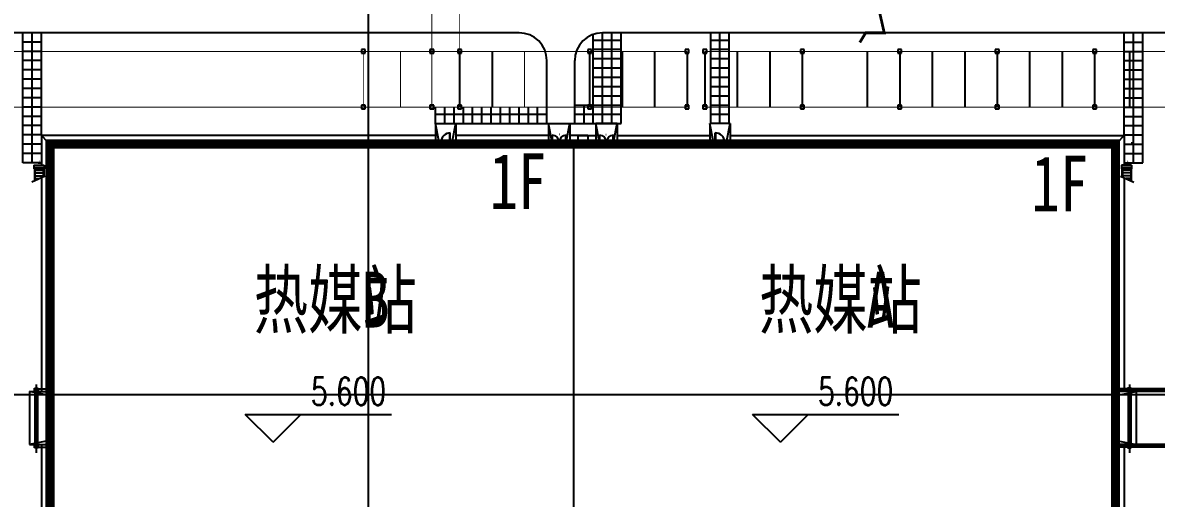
# Model space of a CAD drawing. Header units: metres. Extents: x -170 to 1091, y -90 to 504.
# Drawn here: x 162.7 to 284.9, y 88.8 to 140.1 of the extents above; entities that cross this region are included whole.
import ezdxf

# ---------------------------------------------------------------- set-up
doc = ezdxf.new("R2010")
doc.units = ezdxf.units.M
doc.linetypes.add('CENTER2', pattern=[28.575, 19.05, -3.175, 3.175, -3.175])
doc.linetypes.add('PF_CENTER', pattern=[400, 250, -50, 50, -50])
for name, color, linetype in [('05', 4, 'PF_CENTER'), ('AXIS', 3, 'CONTINUOUS'), ('DIM_ELEV', 3, 'CONTINUOUS'), ('DIM_SYMB', 3, 'CONTINUOUS'), ('LATRINE', 225, 'CONTINUOUS'), ('PUB_TEXT', 7, 'CONTINUOUS'), ('road', 2, 'CONTINUOUS'), ('TKX', 3, 'CONTINUOUS'), ('WALL', 141, 'CONTINUOUS'), ('定位中心线', 3, 'CENTER2'), ('方格网', 6, 'CONTINUOUS'), ('管架', 30, 'CONTINUOUS')]:
    doc.layers.add(name, color=color, linetype=linetype)
doc.styles.add('_TCH_DIM', font='SIMPLEX', dxfattribs={"bigfont": 'GBCBIG'})

msp = doc.modelspace()

# ---------------------------------------------------------------- linework, layer by layer
at = {"linetype": 'Continuous'}
for p, q in [((224.23, 129.22), (224.23, 138.83)), ((224.23, 138.22), (227.23, 138.22)), ((225.23, 129.22), (225.23, 139)), ((226.23, 129.22), (226.23, 139)), ((227.23, 129.22), (227.23, 139)), ((236.88, 129.22), (236.88, 139)), ((236.88, 138.22), (238.88, 138.22)), ((237.88, 129.22), (237.88, 139)), ((238.88, 129.22), (238.88, 139)), ((224.23, 137.22), (227.23, 137.22)), ((236.88, 137.22), (238.88, 137.22)), ((224.23, 136.22), (227.23, 136.22)), ((236.88, 136.22), (238.88, 136.22)), ((224.23, 135.22), (227.23, 135.22)), ((236.88, 135.22), (238.88, 135.22)), ((224.23, 134.22), (227.23, 134.22)), ((224.23, 133.22), (227.23, 133.22)), ((236.88, 134.22), (238.88, 134.22)), ((236.88, 133.22), (238.88, 133.22)), ((224.23, 132.22), (227.23, 132.22)), ((236.88, 132.22), (238.88, 132.22)), ((207.23, 129.22), (207.23, 131)), ((208.23, 129.22), (208.23, 131)), ((209.23, 129.22), (209.23, 131)), ((210.23, 129.22), (210.23, 131)), ((211.23, 129.22), (211.23, 131)), ((212.23, 129.22), (212.23, 131)), ((213.23, 129.22), (213.23, 131)), ((214.23, 129.22), (214.23, 131)), ((215.23, 129.22), (215.23, 131)), ((216.23, 129.22), (216.23, 131)), ((217.23, 129.22), (217.23, 131)), ((218.23, 129.22), (218.23, 131)), ((222.23, 131.22), (227.23, 131.22)), ((223.23, 129.22), (223.23, 131.22)), ((236.88, 131.22), (238.88, 131.22)), ((207.23, 130.22), (219.23, 130.22)), ((222.23, 130.22), (227.23, 130.22)), ((236.88, 130.22), (238.88, 130.22)), ((209.43, 129.22), (227.23, 129.22)), ((222.1, 126.77), (222.1, 82.7))]:
    msp.add_line(p, q, dxfattribs=at)
at = {"ltscale": 50, "const_width": 0.1, "elevation": 0}
for points in [[(206.83, 131), (206.83, 171.5), (209.83, 171.5), (209.83, 131)], [(203.45, 137), (203.45, 131)], [(213.33, 137), (213.33, 131)], [(216.83, 137), (216.83, 131)], [(223.83, 131), (223.83, 137)], [(227.33, 131), (227.33, 137)], [(230.83, 131), (230.83, 137)], [(234.33, 131), (234.33, 137)], [(236.25, 131), (236.25, 137)], [(239.75, 131), (239.75, 137)], [(243.25, 131), (243.25, 137)], [(246.75, 131), (246.75, 137)], [(253.75, 131), (253.75, 137)], [(257.25, 131), (257.25, 137)], [(260.75, 131), (260.75, 137)], [(264.25, 131), (264.25, 137)], [(267.75, 131), (267.75, 137)], [(271.25, 131), (271.25, 137)], [(274.75, 131), (274.75, 137)], [(278.25, 131), (278.25, 137)], [(282, 131), (282, 137)]]:
    msp.add_lwpolyline(points, dxfattribs=at)
at = {"linetype": 'Continuous', "const_width": 0.3, "flags": 128}
msp.add_lwpolyline([(252.9, 148.94), (253.49, 148), (255.63, 148), (254.56, 143.5), (255.58, 139), (253.58, 139), (252.95, 137.96)], dxfattribs=at)
at = {"ltscale": 50, "const_width": 0.1}
for points in [[(234.33, 137), (125.08, 137)], [(199.45, 131), (199.45, 137)], [(348.5, 137), (236.25, 137)], [(119.05, 131), (234.33, 131)], [(236.25, 131), (348.5, 131)]]:
    msp.add_lwpolyline(points, dxfattribs=at)
at = {"linetype": 'Continuous', "const_width": 1, "elevation": 0}
msp.add_lwpolyline([(165.7, 127.02), (280.5, 127.02), (280.5, 82.7), (165.7, 82.7)], close=True, dxfattribs=at)
at = {"layer": '05', "ltscale": 8}
for p, q in [((164.2, 101.11), (164.2, 93.74)), ((287.8, 100.5, 0), (280.5, 100.5, 0)), ((282, 101.11), (282, 93.74)), ((287.8, 94.5, 0), (280.5, 94.5, 0))]:
    msp.add_line(p, q, dxfattribs=at)
at = {"layer": 'AXIS'}
for p, q in [((215.2, 127.02), (215.2, 127.47)), ((217, 127.02), (217, 127.47)), ((218.8, 127.02), (218.8, 127.47)), ((227.4, 127.02), (227.4, 127.47)), ((229.2, 127.02), (229.2, 127.47)), ((231, 127.02), (231, 127.47))]:
    msp.add_line(p, q, dxfattribs=at)
at = {"layer": 'DIM_ELEV', "linetype": 'Continuous'}
for p, q in [((189.73, 94.89), (186.73, 97.89)), ((186.73, 97.89), (202.5, 97.89)), ((189.73, 94.89), (192.73, 97.89)), ((244.39, 94.89), (241.39, 97.89)), ((241.39, 97.89), (257.15, 97.89)), ((244.39, 94.89), (247.39, 97.89))]:
    msp.add_line(p, q, dxfattribs=at)
at = {"layer": 'DIM_SYMB', "linetype": 'Continuous'}
for points in [[(195.89, 133.74, 0, 0, 0), (193.08, 136.62, 0.4, 0, 0), (192.03, 137.7, 0, 0, 0)], [(269.58, 133.74, 0, 0, 0), (272.39, 136.62, 0.4, 0, 0), (273.44, 137.7, 0, 0, 0)]]:
    msp.add_lwpolyline(points, format="xyseb", dxfattribs=at)
at = {"layer": 'DIM_SYMB', "elevation": 0}
for points in [[(164.51, 124.75, 0, 0, 0), (164.51, 123.7, 0.08, 0, 0), (164.51, 123.4, 0, 0, 0)], [(281.69, 124.75, 0, 0, 0), (281.69, 123.7, 0.08, 0, 0), (281.69, 123.4, 0, 0, 0)]]:
    msp.add_lwpolyline(points, format="xyseb", dxfattribs=at)
at = {"layer": 'LATRINE'}
for p, q in [((220.61, 128.04), (220.59, 128.04)), ((221.31, 128.04), (221.29, 128.04)), ((224.89, 128.04), (224.91, 128.04)), ((225.59, 128.04), (225.61, 128.04))]:
    msp.add_line(p, q, dxfattribs=at)
at = {"layer": 'road', "linetype": 'Continuous'}
for p, q in [((216.23, 139), (114.5, 139)), ((162.76, 125), (162.76, 139)), ((163.76, 125), (163.76, 139)), ((164.76, 127.92), (164.76, 139)), ((348.5, 139), (225.23, 139)), ((281.44, 127.92), (281.44, 139)), ((282.44, 125), (282.44, 139)), ((283.44, 125), (283.44, 139)), ((164.76, 138), (162.76, 138)), ((164.76, 137), (162.76, 137)), ((281.44, 138), (283.44, 138)), ((281.44, 137), (283.44, 137)), ((164.76, 136), (162.76, 136)), ((219.23, 129.22), (219.23, 136)), ((222.23, 129.22), (222.23, 136)), ((281.44, 136), (283.44, 136)), ((164.76, 135), (162.76, 135)), ((281.44, 135), (283.44, 135)), ((164.76, 134), (162.76, 134)), ((281.44, 134), (283.44, 134)), ((164.76, 133), (162.76, 133)), ((164.76, 132), (162.76, 132)), ((281.44, 133), (283.44, 133)), ((281.44, 132), (283.44, 132)), ((164.76, 131), (162.76, 131)), ((281.44, 131), (283.44, 131)), ((164.76, 130), (162.76, 130)), ((281.44, 130), (283.44, 130)), ((164.76, 129), (162.76, 129)), ((281.44, 129), (283.44, 129)), ((164.76, 128), (162.76, 128)), ((281.44, 128), (283.44, 128)), ((164.76, 127), (162.76, 127)), ((164.76, 126), (162.76, 126)), ((281.44, 127), (283.44, 127)), ((281.44, 126), (283.44, 126)), ((164.76, 125), (162.76, 125)), ((281.44, 125), (283.44, 125))]:
    msp.add_line(p, q, dxfattribs=at)
for centre, start, end in [((216.23, 136, 0), 0, 90), ((225.23, 136, 0), 90, 180)]:
    msp.add_arc(centre, 3, start, end, dxfattribs=at)
at = {"layer": 'TKX', "color": 3}
for p, q in [((207.23, 129.22), (209.43, 129.22)), ((207.23, 129.22), (207.23, 127.22)), ((207.63, 127.22), (207.23, 129.22)), ((209.02, 127.22), (209.43, 129.22)), ((209.43, 129.22), (209.43, 127.22)), ((219.4, 129.22), (221.7, 129.22)), ((219.4, 129.22), (219.4, 127.22)), ((219.8, 127.22), (219.4, 129.22)), ((221.3, 127.22), (221.7, 129.22)), ((221.7, 129.22), (221.7, 127.22)), ((226.8, 129.22), (224.5, 129.22)), ((224.5, 129.22), (224.5, 127.22)), ((224.9, 127.22), (224.5, 129.22)), ((226.4, 127.22), (226.8, 129.22)), ((226.8, 129.22), (226.8, 127.22)), ((238.98, 129.22), (236.77, 129.22)), ((236.77, 129.22), (236.77, 127.22)), ((237.18, 127.22), (236.77, 129.22)), ((238.57, 127.22), (238.98, 129.22)), ((238.98, 129.22), (238.98, 127.22)), ((207.23, 127.92), (164.76, 127.92)), ((164.76, 127.92), (164.76, 124.75)), ((165.46, 127.22), (164.76, 127.92)), ((169.07, 127.22), (172.07, 127.22)), ((169.07, 127.15), (172.07, 127.15)), ((169.07, 127.09), (172.07, 127.09)), ((177.32, 127.22), (174.32, 127.22)), ((177.32, 127.15), (174.32, 127.15)), ((177.32, 127.09), (174.32, 127.09)), ((182.57, 127.22), (179.57, 127.22)), ((182.57, 127.15), (179.57, 127.15)), ((182.57, 127.09), (179.57, 127.09)), ((187.82, 127.22), (184.82, 127.22)), ((187.82, 127.15), (184.82, 127.15)), ((187.82, 127.09), (184.82, 127.09)), ((190.07, 127.22), (193.07, 127.22)), ((190.07, 127.15), (193.07, 127.15)), ((190.07, 127.09), (193.07, 127.09)), ((198.32, 127.22), (195.32, 127.22)), ((198.32, 127.15), (195.32, 127.15)), ((198.32, 127.09), (195.32, 127.09)), ((200.57, 127.22), (203.57, 127.22)), ((200.57, 127.15), (203.57, 127.15)), ((200.57, 127.09), (203.57, 127.09)), ((208.82, 127.22), (205.82, 127.22)), ((207.82, 127.15), (205.82, 127.15)), ((207.82, 127.09), (205.82, 127.09)), ((207.82, 127.22), (207.82, 127.02)), ((208.78, 127.22), (208.78, 128.22)), ((208.82, 127.22), (208.82, 128.22)), ((219.4, 127.92), (209.43, 127.92)), ((211.07, 127.22), (214.07, 127.22)), ((211.07, 127.15), (214.07, 127.15)), ((211.07, 127.09), (214.07, 127.09)), ((216.7, 127.22), (215.5, 127.22)), ((216.7, 127.15), (215.5, 127.15)), ((216.7, 127.09), (215.5, 127.09)), ((218.5, 127.22), (217.3, 127.22)), ((218.5, 127.15), (217.3, 127.15)), ((218.5, 127.09), (217.3, 127.09)), ((219.8, 127.22), (219.8, 127.97)), ((221.3, 127.22), (219.8, 127.22)), ((219.8, 127.22), (219.84, 127.22)), ((219.84, 127.22), (219.84, 127.97)), ((221.26, 127.22), (221.26, 127.97)), ((221.3, 127.22), (221.26, 127.22)), ((221.3, 127.22), (221.3, 127.97)), ((223.64, 127.92), (221.7, 127.92)), ((222.56, 127.92), (224.5, 127.92)), ((222.56, 127.92), (222.56, 127.02)), ((223.64, 127.92), (223.64, 127.02)), ((224.9, 127.22), (224.9, 127.97)), ((224.9, 127.22), (226.4, 127.22)), ((224.9, 127.22), (224.94, 127.22)), ((224.94, 127.22), (224.94, 127.97)), ((226.36, 127.22), (226.36, 127.97)), ((226.4, 127.22), (226.36, 127.22)), ((226.4, 127.22), (226.4, 127.97)), ((226.8, 127.92), (236.77, 127.92)), ((227.7, 127.22), (228.9, 127.22)), ((227.7, 127.15), (228.9, 127.15)), ((227.7, 127.09), (228.9, 127.09)), ((229.5, 127.22), (230.7, 127.22)), ((229.5, 127.15), (230.7, 127.15)), ((229.5, 127.09), (230.7, 127.09)), ((235.13, 127.22), (232.13, 127.22)), ((235.13, 127.15), (232.13, 127.15)), ((235.13, 127.09), (232.13, 127.09)), ((237.38, 127.22), (237.38, 128.22)), ((237.38, 127.22), (240.38, 127.22)), ((237.42, 127.22), (237.42, 128.22)), ((238.38, 127.22), (238.38, 127.02)), ((238.38, 127.15), (240.38, 127.15)), ((238.38, 127.09), (240.38, 127.09)), ((238.98, 127.92), (281.44, 127.92)), ((245.63, 127.22), (242.63, 127.22)), ((245.63, 127.15), (242.63, 127.15)), ((245.63, 127.09), (242.63, 127.09)), ((247.88, 127.22), (250.88, 127.22)), ((247.88, 127.15), (250.88, 127.15)), ((247.88, 127.09), (250.88, 127.09)), ((256.13, 127.22), (253.13, 127.22)), ((256.13, 127.15), (253.13, 127.15)), ((256.13, 127.09), (253.13, 127.09)), ((258.38, 127.22), (261.38, 127.22)), ((258.38, 127.15), (261.38, 127.15)), ((258.38, 127.09), (261.38, 127.09)), ((263.63, 127.22), (266.63, 127.22)), ((263.63, 127.15), (266.63, 127.15)), ((263.63, 127.09), (266.63, 127.09)), ((268.88, 127.22), (271.88, 127.22)), ((268.88, 127.15), (271.88, 127.15)), ((268.88, 127.09), (271.88, 127.09)), ((277.13, 127.22), (274.13, 127.22)), ((277.13, 127.15), (274.13, 127.15)), ((277.13, 127.09), (274.13, 127.09)), ((280.74, 127.22), (281.44, 127.92)), ((281.44, 127.92), (281.44, 124.75)), ((169.07, 127.02), (172.07, 127.02)), ((177.32, 127.02), (174.32, 127.02)), ((182.57, 127.02), (179.57, 127.02)), ((187.82, 127.02), (184.82, 127.02)), ((190.07, 127.02), (193.07, 127.02)), ((198.32, 127.02), (195.32, 127.02)), ((200.57, 127.02), (203.57, 127.02)), ((207.82, 127.02), (205.82, 127.02)), ((211.07, 127.02), (214.07, 127.02)), ((216.7, 127.02), (215.5, 127.02)), ((218.5, 127.02), (217.3, 127.02)), ((227.7, 127.02), (228.9, 127.02)), ((229.5, 127.02), (230.7, 127.02)), ((235.13, 127.02), (232.13, 127.02)), ((238.38, 127.02), (240.38, 127.02)), ((245.63, 127.02), (242.63, 127.02)), ((247.88, 127.02), (250.88, 127.02)), ((256.13, 127.02), (253.13, 127.02)), ((258.38, 127.02), (261.38, 127.02)), ((263.63, 127.02), (266.63, 127.02)), ((268.88, 127.02), (271.88, 127.02)), ((277.13, 127.02), (274.13, 127.02)), ((163.96, 124.75), (163.96, 124.35)), ((163.96, 124.75), (165.06, 124.75)), ((165.06, 124.75), (165.06, 124.35)), ((281.14, 124.75), (281.14, 124.35)), ((282.24, 124.75), (281.14, 124.75)), ((282.24, 124.75), (282.24, 124.35)), ((165.16, 123.56), (163.74, 122.92)), ((163.96, 124.35), (165.06, 124.35)), ((164.01, 124.5), (164.01, 123.04)), ((164.06, 124.5), (164.06, 123.07)), ((164.06, 124.5), (164.96, 124.5)), ((164.06, 124.2), (164.96, 124.2)), ((164.06, 123.9), (164.96, 123.9)), ((164.06, 123.6), (164.96, 123.6)), ((164.76, 123.38), (164.76, 100.35)), ((164.96, 124.5), (164.96, 123.47)), ((165.01, 124.5), (165.01, 123.5)), ((281.04, 123.56), (282.46, 122.92)), ((282.24, 124.35), (281.14, 124.35)), ((281.19, 124.5), (281.19, 123.5)), ((281.24, 124.5), (281.24, 123.47)), ((282.14, 124.5), (281.24, 124.5)), ((282.14, 124.2), (281.24, 124.2)), ((282.14, 123.9), (281.24, 123.9)), ((282.14, 123.6), (281.24, 123.6)), ((281.44, 123.38), (281.44, 100.35)), ((282.14, 124.5), (282.14, 123.07)), ((282.19, 124.5), (282.19, 123.04)), ((164.06, 123.3), (164.57, 123.3)), ((282.14, 123.3), (281.63, 123.3)), ((165.46, 82.46), (165.46, 107.8)), ((165.7, 107.8), (165.7, 99.75)), ((280.5, 107.8), (280.5, 99.75)), ((280.74, 82.46), (280.74, 107.8)), ((163.46, 100.35, 0), (163.46, 94.65, 0)), ((163.46, 100.35, 0), (165.46, 100.35, 0)), ((165.46, 99.95, 0), (163.46, 100.35, 0)), ((282.74, 100.35, 0), (280.74, 100.35, 0)), ((280.74, 99.95, 0), (282.74, 100.35, 0)), ((282.74, 100.35, 0), (282.74, 94.65, 0)), ((165.46, 99.75, 0), (165.46, 95.25, 0)), ((165.7, 99.75, 0), (165.46, 99.75, 0)), ((280.5, 99.75, 0), (280.74, 99.75, 0)), ((280.74, 99.75, 0), (280.74, 95.25, 0)), ((165.46, 95.05, 0), (163.46, 94.65, 0)), ((163.46, 94.65, 0), (165.46, 94.65, 0)), ((164.76, 94.65), (164.76, 81.76)), ((165.7, 95.25, 0), (165.46, 95.25, 0)), ((165.7, 95.25), (165.7, 82.7)), ((280.5, 95.25), (280.5, 82.7)), ((280.5, 95.25, 0), (280.74, 95.25, 0)), ((280.74, 95.05, 0), (282.74, 94.65, 0)), ((282.74, 94.65, 0), (280.74, 94.65, 0)), ((281.44, 94.65), (281.44, 81.76))]:
    msp.add_line(p, q, dxfattribs=at)
for centre, radius, start, end in [((208.82, 127.22), 1, 90, 180), ((219.8, 127.22), 0.75, 0, 90), ((221.3, 127.22), 0.75, 90, 180), ((224.9, 127.22), 0.75, 0, 90), ((226.4, 127.22), 0.75, 90, 180), ((237.38, 127.22), 1, 0, 90)]:
    msp.add_arc(centre, radius, start, end, dxfattribs=at)
at = {"layer": 'WALL'}
for p, q in [((165.46, 107.8), (165.46, 127.22)), ((169.07, 127.22), (165.46, 127.22)), ((169.07, 127.22), (169.07, 127.02)), ((174.32, 127.22), (172.07, 127.22)), ((172.07, 127.22), (172.07, 127.02)), ((174.32, 127.22), (174.32, 127.02)), ((179.57, 127.22), (177.32, 127.22)), ((177.32, 127.22), (177.32, 127.02)), ((179.57, 127.22), (179.57, 127.02)), ((184.82, 127.22), (182.57, 127.22)), ((182.57, 127.22), (182.57, 127.02)), ((184.82, 127.22), (184.82, 127.02)), ((187.82, 127.22), (187.82, 127.02)), ((190.07, 127.22), (187.82, 127.22)), ((190.07, 127.22), (190.07, 127.02)), ((195.32, 127.22), (193.07, 127.22)), ((193.07, 127.22), (193.07, 127.02)), ((195.32, 127.22), (195.32, 127.02)), ((200.57, 127.22), (198.32, 127.22)), ((198.32, 127.22), (198.32, 127.02)), ((200.57, 127.22), (200.57, 127.02)), ((205.82, 127.22), (203.57, 127.22)), ((203.57, 127.22), (203.57, 127.02)), ((205.82, 127.22), (205.82, 127.02)), ((211.07, 127.22), (208.82, 127.22)), ((208.82, 127.22), (208.82, 127.02)), ((211.07, 127.22), (211.07, 127.02)), ((215.5, 127.22), (214.07, 127.22)), ((214.07, 127.22), (214.07, 127.02)), ((215.5, 127.22), (215.5, 127.02)), ((217.3, 127.22), (216.7, 127.22)), ((216.7, 127.22), (216.7, 127.02)), ((217.3, 127.22), (217.3, 127.02)), ((219.8, 127.22), (218.5, 127.22)), ((218.5, 127.22), (218.5, 127.02)), ((219.8, 127.02), (219.8, 127.22)), ((222.94, 127.22), (221.3, 127.22)), ((221.3, 127.02), (221.3, 127.22)), ((221.3, 127.02), (221.3, 127.18)), ((222.94, 127.22), (222.94, 127.02)), ((223.26, 127.22), (224.9, 127.22)), ((223.26, 127.22), (223.26, 127.02)), ((224.9, 127.02), (224.9, 127.22)), ((224.9, 127.02), (224.9, 127.18)), ((226.4, 127.22), (227.7, 127.22)), ((226.4, 127.02), (226.4, 127.22)), ((227.7, 127.22), (227.7, 127.02)), ((228.9, 127.22), (229.5, 127.22)), ((228.9, 127.22), (228.9, 127.02)), ((229.5, 127.22), (229.5, 127.02)), ((230.7, 127.22), (232.13, 127.22)), ((230.7, 127.22), (230.7, 127.02)), ((232.13, 127.22), (232.13, 127.02)), ((235.13, 127.22), (237.38, 127.22)), ((235.13, 127.22), (235.13, 127.02)), ((237.38, 127.22), (237.38, 127.02)), ((240.38, 127.22), (242.63, 127.22)), ((240.38, 127.22), (240.38, 127.02)), ((242.63, 127.22), (242.63, 127.02)), ((245.63, 127.22), (247.88, 127.22)), ((245.63, 127.22), (245.63, 127.02)), ((247.88, 127.22), (247.88, 127.02)), ((250.88, 127.22), (253.13, 127.22)), ((250.88, 127.22), (250.88, 127.02)), ((253.13, 127.22), (253.13, 127.02)), ((256.13, 127.22), (256.13, 127.02)), ((256.13, 127.22), (258.38, 127.22)), ((258.38, 127.22), (258.38, 127.02)), ((261.38, 127.22), (263.63, 127.22)), ((261.38, 127.22), (261.38, 127.02)), ((263.63, 127.22), (263.63, 127.02)), ((266.63, 127.22), (268.88, 127.22)), ((266.63, 127.22), (266.63, 127.02)), ((268.88, 127.22), (268.88, 127.02)), ((271.88, 127.22), (274.13, 127.22)), ((274.13, 127.22), (274.13, 127.02)), ((277.13, 127.22), (277.13, 127.02)), ((277.13, 127.22), (280.74, 127.22)), ((280.74, 107.8), (280.74, 127.22)), ((282.27, 127.22), (282.27, 127.02)), ((165.7, 127.02), (165.7, 107.8)), ((169.07, 127.02), (165.7, 127.02)), ((174.32, 127.02), (172.07, 127.02)), ((179.57, 127.02), (177.32, 127.02)), ((184.82, 127.02), (182.57, 127.02)), ((190.07, 127.02), (187.82, 127.02)), ((195.32, 127.02), (193.07, 127.02)), ((200.57, 127.02), (198.32, 127.02)), ((205.82, 127.02), (203.57, 127.02)), ((211.07, 127.02), (208.82, 127.02)), ((215.08, 127.02), (214.07, 127.02)), ((215.5, 127.02), (215.32, 127.02)), ((216.88, 127.02), (216.7, 127.02)), ((217.3, 127.02), (217.12, 127.02)), ((218.68, 127.02), (218.5, 127.02)), ((219.8, 127.02), (218.92, 127.02)), ((222.7, 127.02), (221.3, 127.02)), ((223.5, 127.02), (224.9, 127.02)), ((226.4, 127.02), (227.28, 127.02)), ((227.52, 127.02), (227.7, 127.02)), ((228.9, 127.02), (229.08, 127.02)), ((229.32, 127.02), (229.5, 127.02)), ((230.7, 127.02), (230.88, 127.02)), ((231.12, 127.02), (232.13, 127.02)), ((235.13, 127.02), (237.38, 127.02)), ((240.38, 127.02), (242.63, 127.02)), ((245.63, 127.02), (247.88, 127.02)), ((250.88, 127.02), (253.13, 127.02)), ((256.13, 127.02), (258.38, 127.02)), ((261.38, 127.02), (263.63, 127.02)), ((266.63, 127.02), (268.88, 127.02)), ((271.88, 127.02), (274.13, 127.02)), ((277.13, 127.02), (280.5, 127.02)), ((280.5, 127.02), (280.5, 107.8))]:
    msp.add_line(p, q, dxfattribs=at)
at = {"layer": 'WALL', "elevation": 0}
for points in [[(166.07, 127.22), (166.52, 127.22), (166.52, 126.77), (166.07, 126.77)], [(178.23, 127.22), (178.68, 127.22), (178.68, 126.77), (178.23, 126.77)], [(188.73, 127.22), (189.18, 127.22), (189.18, 126.77), (188.73, 126.77)], [(199.23, 127.22), (199.68, 127.22), (199.68, 126.77), (199.23, 126.77)], [(209.73, 127.22), (210.18, 127.22), (210.18, 126.77), (209.73, 126.77)], [(221.88, 127.22), (222.32, 127.22), (222.32, 126.77), (221.88, 126.77)], [(224.32, 127.22), (223.88, 127.22), (223.88, 126.77), (224.32, 126.77)], [(236.48, 127.22), (236.02, 127.22), (236.02, 126.77), (236.48, 126.77)], [(246.98, 127.22), (246.52, 127.22), (246.52, 126.77), (246.98, 126.77)], [(257.48, 127.22), (257.02, 127.22), (257.02, 126.77), (257.48, 126.77)], [(267.98, 127.22), (267.52, 127.22), (267.52, 126.77), (267.98, 126.77)], [(280.13, 127.22), (279.68, 127.22), (279.68, 126.77), (280.13, 126.77)]]:
    msp.add_lwpolyline(points, close=True, dxfattribs=at)
for points in [[(219.8, 127.22), (219.8, 127.02)], [(221.3, 127.22), (221.3, 127.02)], [(224.9, 127.22), (224.9, 127.02)], [(226.4, 127.22), (226.4, 127.02)]]:
    msp.add_lwpolyline(points, dxfattribs=at)
at = {"layer": '定位中心线'}
for points in [[(199.25, 137.2), (199.25, 136.8), (199.65, 136.8), (199.65, 137.2)], [(199.25, 131.2), (199.25, 130.8), (199.65, 130.8), (199.65, 131.2)]]:
    msp.add_lwpolyline(points, close=True, dxfattribs=at)
at = {"layer": '定位中心线', "elevation": 0}
for points in [[(206.63, 137.2), (206.63, 136.8), (207.03, 136.8), (207.03, 137.2)], [(209.63, 137.2), (209.63, 136.8), (210.03, 136.8), (210.03, 137.2)], [(223.63, 137.2), (223.63, 136.8), (224.03, 136.8), (224.03, 137.2)], [(234.13, 137.2), (234.13, 136.8), (234.53, 136.8), (234.53, 137.2)], [(236.05, 137.2), (236.05, 136.8), (236.45, 136.8), (236.45, 137.2)], [(246.55, 137.2), (246.55, 136.8), (246.95, 136.8), (246.95, 137.2)], [(257.05, 137.2), (257.05, 136.8), (257.45, 136.8), (257.45, 137.2)], [(267.55, 137.2), (267.55, 136.8), (267.95, 136.8), (267.95, 137.2)], [(278.05, 137.2), (278.05, 136.8), (278.45, 136.8), (278.45, 137.2)], [(206.63, 131.2), (206.63, 130.8), (207.03, 130.8), (207.03, 131.2)], [(209.63, 131.2), (209.63, 130.8), (210.03, 130.8), (210.03, 131.2)], [(223.63, 131.2), (223.63, 130.8), (224.03, 130.8), (224.03, 131.2)], [(234.13, 131.2), (234.13, 130.8), (234.53, 130.8), (234.53, 131.2)], [(236.05, 131.2), (236.05, 130.8), (236.45, 130.8), (236.45, 131.2)], [(246.55, 131.2), (246.55, 130.8), (246.95, 130.8), (246.95, 131.2)], [(257.05, 131.2), (257.05, 130.8), (257.45, 130.8), (257.45, 131.2)], [(267.55, 131.2), (267.55, 130.8), (267.95, 130.8), (267.95, 131.2)], [(278.05, 131.2), (278.05, 130.8), (278.45, 130.8), (278.45, 131.2)], [(164.4, 100.7), (164.4, 100.3), (164, 100.3), (164, 100.7)], [(281.8, 100.7), (281.8, 100.3), (282.2, 100.3), (282.2, 100.7)], [(164.4, 94.7), (164.4, 94.3), (164, 94.3), (164, 94.7)], [(281.8, 94.7), (281.8, 94.3), (282.2, 94.3), (282.2, 94.7)]]:
    msp.add_lwpolyline(points, close=True, dxfattribs=at)
at = {"layer": '方格网', "color": 6, "linetype": 'Continuous'}
for p, q in [((200, -54.65), (200, 494.06)), ((850.55, 100), (-76.88, 100))]:
    msp.add_line(p, q, dxfattribs=at)
at = {"layer": '管架', "ltscale": 1000}
for p, q in [((209.83, 137), (209.83, 131)), ((213.33, 137), (213.33, 131)), ((223.83, 137), (223.83, 131)), ((227.33, 137), (227.33, 131)), ((230.83, 137), (230.83, 131)), ((234.33, 137), (234.33, 131)), ((236.25, 137), (236.25, 131)), ((239.75, 137), (239.75, 131)), ((243.25, 137), (243.25, 131)), ((246.75, 137), (246.75, 131)), ((253.75, 137), (253.75, 131)), ((257.25, 137), (257.25, 131)), ((260.75, 137), (260.75, 131)), ((264.25, 137), (264.25, 131)), ((267.75, 137), (267.75, 131)), ((271.25, 137), (271.25, 131)), ((274.75, 137), (274.75, 131)), ((278.25, 137), (278.25, 131)), ((282, 137), (282, 131)), ((164.05, 100.3, 0), (164.05, 94.7, 0)), ((164.35, 100.3, 0), (164.35, 94.7, 0)), ((164.4, 100.65, 0), (165.7, 100.65, 0)), ((164.4, 100.35, 0), (165.7, 100.35, 0)), ((281.8, 100.65, 0), (280.5, 100.65, 0)), ((281.8, 100.35, 0), (280.5, 100.35, 0)), ((281.85, 100.3, 0), (281.85, 94.7, 0)), ((282.15, 100.3, 0), (282.15, 94.7, 0)), ((287.8, 100.65, 0), (282.2, 100.65, 0)), ((287.8, 100.35, 0), (282.2, 100.35, 0)), ((164.4, 94.65, 0), (165.7, 94.65, 0)), ((164.4, 94.35, 0), (165.7, 94.35, 0)), ((281.8, 94.65, 0), (280.5, 94.65, 0)), ((281.8, 94.35, 0), (280.5, 94.35, 0)), ((287.8, 94.65, 0), (282.2, 94.65, 0)), ((287.8, 94.35, 0), (282.2, 94.35, 0))]:
    msp.add_line(p, q, dxfattribs=at)

# ---------------------------------------------------------------- texts
at = {"layer": 'PUB_TEXT', "linetype": 'Continuous', "width": 0.75}
for s, p in [('1F', (213.06, 120.02)), ('1F', (271.44, 119.77)), ('热媒站', (187.65, 107.25)), ('热媒站', (242.09, 107.25)), ('B', (199.22, 107.25)), ('A', (253.66, 107.25))]:
    msp.add_text(s, height=6, dxfattribs=at).set_placement(p)
at = {"layer": 'PUB_TEXT', "style": '_TCH_DIM'}
for p in [(164.37, 124.85), (281.59, 124.85)]:
    msp.add_text('上', height=0.338, dxfattribs=at).set_placement(p)
at = {"layer": 'PUB_TEXT', "linetype": 'Continuous', "style": '_TCH_DIM', "width": 0.705882}
for p in [(193.8, 98.89), (248.45, 98.89)]:
    msp.add_text('5.600', height=2.975, dxfattribs=at).set_placement(p)

doc.saveas('drawing.dxf')
